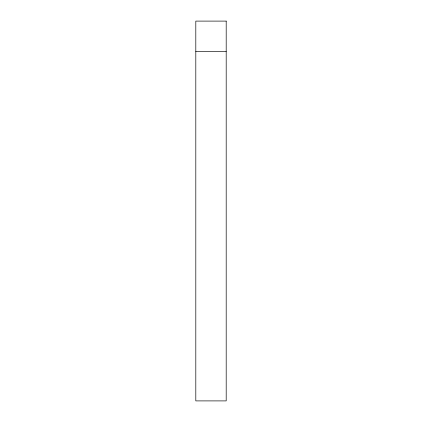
<?xml version="1.0" encoding="UTF-8"?>
<svg xmlns="http://www.w3.org/2000/svg" width="422" height="422" viewBox="0 0 422 422"><rect width="100%" height="100%" fill="white"/><g stroke="black" fill="none" stroke-linecap="round" stroke-linejoin="round"><path stroke-width="0.63" d="M195.808 51.484L226.192 51.484M226.192 21.1L195.808 21.1L195.808 400.9L226.192 400.9L226.192 21.1"/></g></svg>
